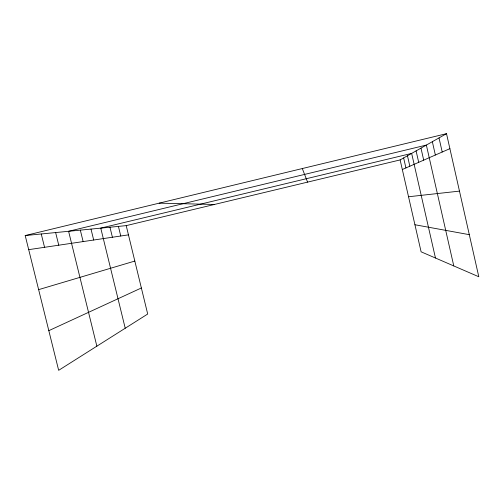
<?xml version="1.0" encoding="UTF-8"?>
<svg xmlns="http://www.w3.org/2000/svg" width="504" height="504" viewBox="0 0 504 504"><rect width="100%" height="100%" fill="white"/><g stroke="black" fill="none" stroke-linecap="round" stroke-linejoin="round"><path stroke-width="0.76" d="M400.126 159.925L446.512 133.673L478.8 276.753L421.111 251.817L400.126 159.925L126.214 225.628L25.2 235.551L58.666 370.327L147.697 314.03L126.214 225.628M48.819 330.668L141.366 287.973M402.318 169.52L449.889 148.655M38.632 289.642L134.826 261.059M25.2 235.551L446.512 133.673M28.703 249.656L128.457 234.864M408.536 196.755L459.472 191.111M159.157 203.156L214.458 204.46M414.924 224.74L469.3 234.669M302.305 168.544L307.566 182.127M55.635 232.564L58.754 245.202M41.252 233.976L44.554 247.306M80.325 230.139L83.135 241.586M96.862 346.172L68.594 231.292L426.365 145.076L453.783 265.942M118.421 226.397L120.758 236.004M109.967 227.228L112.405 237.245M125.219 328.243L100.756 228.129L411.648 153.405L435.469 258.023M91.003 229.087L93.681 240.017M416.09 150.891L418.698 162.338M407.465 155.768L409.846 166.219M403.641 157.935L405.922 167.939M439.016 137.913L442.21 152.025M432.344 141.693L435.361 155.024M420.972 148.126L423.7 160.14"/></g></svg>
